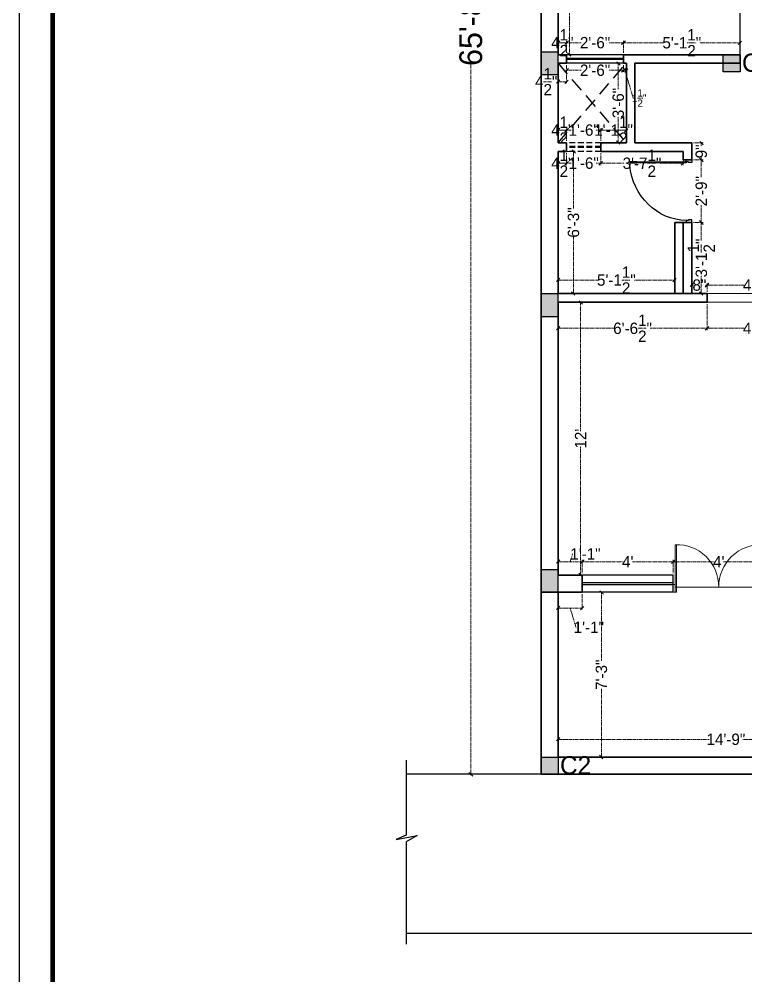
# Model space of a CAD drawing. Header units: millimetres. Extents: x -6808 to 215771, y -89660 to -16303.
# Drawn here: x 96743 to 97127, y -48018 to -47514 of the extents above; entities that cross this region are included whole.
import ezdxf

# ---------------------------------------------------------------- set-up
doc = ezdxf.new("R2010")
doc.units = ezdxf.units.MM
doc.header["$PDMODE"] = 35
doc.linetypes.add('ACAD_ISO10W100', pattern=[18, 12, -3, 0, -3])
doc.linetypes.add('DASHED', pattern=[0.75, 0.5, -0.25])
doc.layers.get('0').update_dxf_attribs({"color": 8})
for name, color, linetype, lineweight in [('col.center', 5, 'ACAD_ISO10W100', 15), ('column', 5, 'Continuous', 30), ('dim2', 6, 'Continuous', 20), ('door', 5, 'Continuous', 9), ('Projection', 190, 'DASHED', 25), ('wall', 7, 'Continuous', 35), ('wokg dim', 152, 'DASHED', 18)]:
    doc.layers.add(name, color=color, linetype=linetype, lineweight=lineweight)
for name, color, linetype in [('FORMAT', 7, 'Continuous'), ('NET 01', 8, 'Continuous'), ('WIN', 5, 'Continuous')]:
    doc.layers.add(name, color=color, linetype=linetype)
doc.styles.add('SAJ', font='eurr____.ttf')
doc.dimstyles.new('SAJ', dxfattribs={"dimtxt": 5, "dimasz": 2, "dimexe": 1, "dimexo": 1, "dimgap": 0.09375, "dimtad": 0, "dimdec": 1, "dimzin": 0, "dimdsep": 46, "dimlunit": 4, "dimtxsty": 'SAJ', "dimblk": 'OBLIQUE', "dimcen": 0.125, "dimdle": 0.375, "dimadec": 0, "dimazin": 0, "dimtfac": 1, "dimtdec": 1, "dimtofl": 0, "dimtmove": 0, "dimatfit": 3, "dimldrblk": 'OBLIQUE', "dimfxl": 1, "dimtolj": 1, "dimtzin": 0, "dimlwd": 5, "dimlwe": 5, "dimarcsym": 1})

# ---------------------------------------------------------------- blocks, each defined once
blk = doc.blocks.new('A$C2AC05335')
at = {"layer": 'door'}
for p, q in [((2.24, 0), (2.24, 30.31)), ((3.07, 30.33), (3.07, 0)), ((56.93, 30.33), (56.93, 3.31)), ((57.76, 3.31), (57.76, 30.31)), ((1, 4.97), (2.24, 4.97)), ((1, 4.97), (1, 0)), ((3.07, 0), (1, 0)), ((2.24, 4.97), (2.24, 3.31)), ((2.24, 3.31), (3.07, 3.31)), ((3.07, 3.31), (3.07, 0)), ((3.07, 3.31), (56.93, 3.31)), ((57.76, 3.31), (56.93, 3.31)), ((56.93, 3.31), (56.93, 0)), ((56.93, 0), (59, 0)), ((59, 4.97), (57.76, 4.97)), ((57.76, 4.97), (57.76, 3.31)), ((59, 4.97), (59, 0))]:
    blk.add_line(p, q, dxfattribs=at)
for centre, start, end in [((3.12, 3.45), 359.70551, 91.88004), ((56.88, 3.45), 88.11996, 180.29449)]:
    blk.add_arc(centre, 26.88, start, end, dxfattribs=at)
blk = doc.blocks.new('QEWFWE')
at = {"layer": 'NET 01'}
for p, q in [((238503.45, 15011.85), (238503.45, 15015.77)), ((238503.45, 15015.77), (238505.41, 15015.77)), ((238503.98, 15011.85), (238503.45, 15011.85)), ((238503.45, 15011.85), (238503.45, 14988.32)), ((238503.98, 15015.77), (238503.98, 15011.85)), ((238503.98, 14988.32), (238503.98, 15011.85)), ((238503.45, 14988.32), (238503.45, 14984.4)), ((238503.98, 14988.32), (238503.45, 14988.32)), ((238503.98, 14984.4), (238503.98, 14988.32)), ((238503.45, 14984.4), (238503.98, 14984.4))]:
    blk.add_line(p, q, dxfattribs=at)
for points in [[(238503.45, 14984.4), (238502.4, 14984.4), (238502.4, 14981.4), (238503.9, 14981.4), (238503.9, 14982.9), (238503.9, 14983.2), (238503.45, 14983.2)], [(238536.02, 14984.4), (238537.07, 14984.4), (238537.07, 14981.4), (238535.57, 14981.4), (238535.57, 14982.9), (238535.57, 14983.2), (238536.02, 14983.2)]]:
    blk.add_lwpolyline(points, close=True, dxfattribs=at)
blk.add_ellipse((238504.18, 14985.62), major_axis=(-29.27, 13.54), ratio=0.925766, start_param=-2.718612, end_param=-1.204625, dxfattribs=at)
blk = doc.blocks.new('c1')
at = {"layer": 'column'}
blk.add_hatch(color=256, dxfattribs=at).paths.add_polyline_path([(58376.49, -43564.36), (58385.49, -43564.36), (58385.49, -43552.36), (58376.49, -43552.36)])
for p, q in [((58376.49, -43552.36), (58376.49, -43564.36)), ((58376.49, -43552.36), (58385.49, -43552.36)), ((58385.49, -43564.36), (58385.49, -43552.36)), ((58376.49, -43564.36), (58385.49, -43564.36))]:
    blk.add_line(p, q, dxfattribs=at)
blk = doc.blocks.new('A$C32B276F4')
at = {"layer": 'column'}
blk.add_hatch(color=256, dxfattribs=at).paths.add_polyline_path([(9, 0), (9, 9), (0, 9), (0, 0)])
for p, q in [((0, 0), (0, 9)), ((0, 9), (9, 9)), ((9, 9), (9, 0)), ((9, 0), (0, 0))]:
    blk.add_line(p, q, dxfattribs=at)
at = {"layer": 'col.center', "linetype": 'ByBlock', "insert": (10.02, 9.59), "char_height": 9.6, "width": 293.6941, "attachment_point": 1, "style": 'SAJ'}
blk.add_mtext('\\A1;{\\fCentury Gothic|b0|i0|c0|p34;C2}', dxfattribs=at)
blk = doc.blocks.new('_Oblique')
at = {"color": 0, "linetype": 'ByBlock', "lineweight": -2}
blk.add_line((-0.5, -0.5), (0.5, 0.5), dxfattribs=at)
blk = doc.blocks.new('*D1277')
at = {"layer": 'Defpoints', "color": 0, "transparency": 16777216}
for p in [(97027.53, -47393.77), (97027.53, -47532.27), (97033.49, -47532.27)]:
    blk.add_point(p, dxfattribs=at)
at = {"layer": 'wokg dim', "color": 0, "linetype": 'DASHED', "lineweight": 5, "transparency": 16777216}
for p, q in [((97033.49, -47393.4), (97033.49, -47452.12)), ((97028.53, -47393.77), (97034.49, -47393.77)), ((97033.49, -47532.65), (97033.49, -47473.92)), ((97028.53, -47532.27), (97034.49, -47532.27))]:
    blk.add_line(p, q, dxfattribs=at)
at = {"layer": 'wokg dim', "color": 0, "lineweight": 5, "transparency": 16777216, "xscale": 2, "yscale": 2, "zscale": 2}
for p, rotation in [((97033.49, -47393.77), 90), ((97033.49, -47532.27), 270)]:
    blk.add_blockref('_Oblique', p, dxfattribs=dict(at, rotation=rotation))
at = {"layer": 'wokg dim', "color": 0, "transparency": 16777216, "insert": (97033.49, -47463.02), "char_height": 6, "attachment_point": 5, "rotation": 90, "style": 'SAJ'}
blk.add_mtext('\\A1;11\'-6{\\H1.000000x;\\S1/2;}"', dxfattribs=at)
blk = doc.blocks.new('*D1278')
at = {"layer": 'Defpoints', "color": 0, "transparency": 16777216}
for p in [(97032.03, -47525.96), (97027.53, -47532.27), (97032.03, -47532.27)]:
    blk.add_point(p, dxfattribs=at)
at = {"layer": 'wokg dim', "color": 0, "linetype": 'DASHED', "lineweight": 5, "transparency": 16777216}
for p, q in [((97027.16, -47525.96), (97032.41, -47525.96)), ((97027.53, -47531.27), (97027.53, -47524.96)), ((97032.03, -47531.27), (97032.03, -47524.96))]:
    blk.add_line(p, q, dxfattribs=at)
at = {"layer": 'wokg dim', "color": 0, "lineweight": 5, "transparency": 16777216, "xscale": 2, "yscale": 2, "zscale": 2, "rotation": 180}
blk.add_blockref('_Oblique', (97027.53, -47525.96), dxfattribs=at)
at = {"layer": 'wokg dim', "color": 0, "lineweight": 5, "transparency": 16777216, "xscale": 2, "yscale": 2, "zscale": 2}
blk.add_blockref('_Oblique', (97032.03, -47525.96), dxfattribs=at)
at = {"layer": 'wokg dim', "color": 0, "transparency": 16777216, "insert": (97029.78, -47525.96), "char_height": 6, "attachment_point": 5, "style": 'SAJ'}
blk.add_mtext('\\A1;4{\\H1.000000x;\\S1/2;}"', dxfattribs=at)
blk = doc.blocks.new('*D1279')
at = {"layer": 'Defpoints', "color": 0, "transparency": 16777216}
for p in [(97062.03, -47525.96), (97032.03, -47532.27), (97062.03, -47532.27)]:
    blk.add_point(p, dxfattribs=at)
at = {"layer": 'wokg dim', "color": 0, "linetype": 'DASHED', "lineweight": 5, "transparency": 16777216}
for p, q in [((97031.66, -47525.96), (97039.87, -47525.96)), ((97032.03, -47531.27), (97032.03, -47524.96)), ((97062.41, -47525.96), (97054.19, -47525.96)), ((97062.03, -47531.27), (97062.03, -47524.96))]:
    blk.add_line(p, q, dxfattribs=at)
at = {"layer": 'wokg dim', "color": 0, "lineweight": 5, "transparency": 16777216, "xscale": 2, "yscale": 2, "zscale": 2, "rotation": 180}
blk.add_blockref('_Oblique', (97032.03, -47525.96), dxfattribs=at)
at = {"layer": 'wokg dim', "color": 0, "lineweight": 5, "transparency": 16777216, "xscale": 2, "yscale": 2, "zscale": 2}
blk.add_blockref('_Oblique', (97062.03, -47525.96), dxfattribs=at)
at = {"layer": 'wokg dim', "color": 0, "transparency": 16777216, "insert": (97047.03, -47525.96), "char_height": 6, "attachment_point": 5, "style": 'SAJ'}
blk.add_mtext('\\A1;2\'-6"', dxfattribs=at)
blk = doc.blocks.new('*D1280')
at = {"layer": 'Defpoints', "color": 0, "transparency": 16777216}
for p in [(97123.53, -47525.96), (97062.03, -47532.27), (97123.53, -47532.27)]:
    blk.add_point(p, dxfattribs=at)
at = {"layer": 'wokg dim', "color": 0, "linetype": 'DASHED', "lineweight": 5, "transparency": 16777216}
for p, q in [((97061.66, -47525.96), (97083.44, -47525.96)), ((97062.03, -47531.27), (97062.03, -47524.96)), ((97123.91, -47525.96), (97102.12, -47525.96)), ((97123.53, -47531.27), (97123.53, -47524.96))]:
    blk.add_line(p, q, dxfattribs=at)
at = {"layer": 'wokg dim', "color": 0, "lineweight": 5, "transparency": 16777216, "xscale": 2, "yscale": 2, "zscale": 2, "rotation": 180}
blk.add_blockref('_Oblique', (97062.03, -47525.96), dxfattribs=at)
at = {"layer": 'wokg dim', "color": 0, "lineweight": 5, "transparency": 16777216, "xscale": 2, "yscale": 2, "zscale": 2}
blk.add_blockref('_Oblique', (97123.53, -47525.96), dxfattribs=at)
at = {"layer": 'wokg dim', "color": 0, "transparency": 16777216, "insert": (97092.78, -47525.96), "char_height": 6, "attachment_point": 5, "style": 'SAJ'}
blk.add_mtext('\\A1;5\'-1{\\H1.000000x;\\S1/2;}"', dxfattribs=at)
blk = doc.blocks.new('*D1281')
at = {"layer": 'Defpoints', "color": 0, "transparency": 16777216}
for p in [(97027.53, -47536.77), (97032.03, -47536.77), (97032.03, -47546.52)]:
    blk.add_point(p, dxfattribs=at)
at = {"layer": 'wokg dim', "color": 0, "linetype": 'DASHED', "lineweight": 5, "transparency": 16777216}
for p, q in [((97027.53, -47537.77), (97027.53, -47547.52)), ((97032.03, -47537.77), (97032.03, -47547.52)), ((97027.16, -47546.52), (97032.41, -47546.52))]:
    blk.add_line(p, q, dxfattribs=at)
at = {"layer": 'wokg dim', "color": 0, "lineweight": 5, "transparency": 16777216, "xscale": 2, "yscale": 2, "zscale": 2, "rotation": 180}
blk.add_blockref('_Oblique', (97027.53, -47546.52), dxfattribs=at)
at = {"layer": 'wokg dim', "color": 0, "lineweight": 5, "transparency": 16777216, "xscale": 2, "yscale": 2, "zscale": 2}
blk.add_blockref('_Oblique', (97032.03, -47546.52), dxfattribs=at)
at = {"layer": 'wokg dim', "color": 0, "transparency": 16777216, "insert": (97021.28, -47546.52), "char_height": 6, "attachment_point": 5, "style": 'SAJ'}
blk.add_mtext('\\A1;4{\\H1.000000x;\\S1/2;}"', dxfattribs=at)
blk = doc.blocks.new('*D1282')
at = {"layer": 'Defpoints', "color": 0, "transparency": 16777216}
for p in [(97032.03, -47536.77), (97062.03, -47536.77), (97062.03, -47540.51)]:
    blk.add_point(p, dxfattribs=at)
at = {"layer": 'wokg dim', "color": 0, "linetype": 'DASHED', "lineweight": 5, "transparency": 16777216}
for p, q in [((97032.03, -47537.77), (97032.03, -47541.51)), ((97062.03, -47537.77), (97062.03, -47541.51)), ((97031.66, -47540.51), (97039.87, -47540.51)), ((97062.41, -47540.51), (97054.19, -47540.51))]:
    blk.add_line(p, q, dxfattribs=at)
at = {"layer": 'wokg dim', "color": 0, "lineweight": 5, "transparency": 16777216, "xscale": 2, "yscale": 2, "zscale": 2, "rotation": 180}
blk.add_blockref('_Oblique', (97032.03, -47540.51), dxfattribs=at)
at = {"layer": 'wokg dim', "color": 0, "lineweight": 5, "transparency": 16777216, "xscale": 2, "yscale": 2, "zscale": 2}
blk.add_blockref('_Oblique', (97062.03, -47540.51), dxfattribs=at)
at = {"layer": 'wokg dim', "color": 0, "transparency": 16777216, "insert": (97047.03, -47540.51), "char_height": 6, "attachment_point": 5, "style": 'SAJ'}
blk.add_mtext('\\A1;2\'-6"', dxfattribs=at)
blk = doc.blocks.new('*D1283')
at = {"layer": 'Defpoints', "color": 0, "transparency": 16777216}
for p in [(97062.03, -47536.77), (97063.53, -47536.77), (97062.03, -47540.51)]:
    blk.add_point(p, dxfattribs=at)
at = {"layer": 'wokg dim', "color": 0, "linetype": 'DASHED', "lineweight": 5, "transparency": 16777216}
for p, q in [((97062.03, -47537.77), (97062.03, -47541.51)), ((97063.53, -47537.77), (97063.53, -47541.51)), ((97063.91, -47540.51), (97061.66, -47540.51)), ((97062.78, -47540.51), (97067.17, -47555.15)), ((97067.17, -47555.15), (97067.36, -47555.15))]:
    blk.add_line(p, q, dxfattribs=at)
at = {"layer": 'wokg dim', "color": 0, "lineweight": 5, "transparency": 16777216, "xscale": 2, "yscale": 2, "zscale": 2}
for p, rotation in [((97062.03, -47540.51), 180.0000000008337), ((97063.53, -47540.51), 8.337330999999999e-10)]:
    blk.add_blockref('_Oblique', p, dxfattribs=dict(at, rotation=rotation))
at = {"layer": 'wokg dim', "color": 0, "transparency": 16777216, "insert": (97070.33, -47555.15), "char_height": 6, "attachment_point": 5, "style": 'SAJ'}
blk.add_mtext('\\A1;{\\H0.64x;1{\\H1.000000x;\\S1/2;}"}', dxfattribs=at)
blk = doc.blocks.new('*D1284')
at = {"layer": 'Defpoints', "color": 0, "transparency": 16777216}
for p in [(97063.53, -47536.77), (97059.29, -47578.77), (97063.53, -47578.77)]:
    blk.add_point(p, dxfattribs=at)
at = {"layer": 'wokg dim', "color": 0, "linetype": 'DASHED', "lineweight": 5, "transparency": 16777216}
for p, q in [((97062.53, -47536.77), (97058.29, -47536.77)), ((97059.29, -47536.4), (97059.29, -47550.61)), ((97059.29, -47579.15), (97059.29, -47564.93)), ((97062.53, -47578.77), (97058.29, -47578.77))]:
    blk.add_line(p, q, dxfattribs=at)
at = {"layer": 'wokg dim', "color": 0, "lineweight": 5, "transparency": 16777216, "xscale": 2, "yscale": 2, "zscale": 2}
for p, rotation in [((97059.29, -47536.77), 90), ((97059.29, -47578.77), 270)]:
    blk.add_blockref('_Oblique', p, dxfattribs=dict(at, rotation=rotation))
at = {"layer": 'wokg dim', "color": 0, "transparency": 16777216, "insert": (97059.29, -47557.77), "char_height": 6, "attachment_point": 5, "rotation": 90, "style": 'SAJ'}
blk.add_mtext('\\A1;3\'-6"', dxfattribs=at)
blk = doc.blocks.new('*D1285')
at = {"layer": 'Defpoints', "color": 0, "transparency": 16777216}
for p in [(97063.53, -47572.06), (97050.03, -47578.77), (97063.53, -47578.77)]:
    blk.add_point(p, dxfattribs=at)
at = {"layer": 'wokg dim', "color": 0, "linetype": 'DASHED', "lineweight": 5, "transparency": 16777216}
for p, q in [((97049.66, -47572.06), (97063.91, -47572.06)), ((97050.03, -47577.77), (97050.03, -47571.06)), ((97063.53, -47577.77), (97063.53, -47571.06))]:
    blk.add_line(p, q, dxfattribs=at)
at = {"layer": 'wokg dim', "color": 0, "lineweight": 5, "transparency": 16777216, "xscale": 2, "yscale": 2, "zscale": 2, "rotation": 180}
blk.add_blockref('_Oblique', (97050.03, -47572.06), dxfattribs=at)
at = {"layer": 'wokg dim', "color": 0, "lineweight": 5, "transparency": 16777216, "xscale": 2, "yscale": 2, "zscale": 2}
blk.add_blockref('_Oblique', (97063.53, -47572.06), dxfattribs=at)
at = {"layer": 'wokg dim', "color": 0, "transparency": 16777216, "insert": (97056.78, -47572.06), "char_height": 6, "attachment_point": 5, "style": 'SAJ'}
blk.add_mtext('\\A1;1\'-1{\\H1.000000x;\\S1/2;}"', dxfattribs=at)
blk = doc.blocks.new('*D1286')
at = {"layer": 'Defpoints', "color": 0, "transparency": 16777216}
for p in [(97032.03, -47572.06), (97032.03, -47578.77), (97050.03, -47578.77)]:
    blk.add_point(p, dxfattribs=at)
at = {"layer": 'wokg dim', "color": 0, "linetype": 'DASHED', "lineweight": 5, "transparency": 16777216}
for p, q in [((97031.66, -47572.06), (97034.42, -47572.06)), ((97032.03, -47577.77), (97032.03, -47571.06)), ((97050.41, -47572.06), (97047.64, -47572.06)), ((97050.03, -47577.77), (97050.03, -47571.06))]:
    blk.add_line(p, q, dxfattribs=at)
at = {"layer": 'wokg dim', "color": 0, "lineweight": 5, "transparency": 16777216, "xscale": 2, "yscale": 2, "zscale": 2}
for p, rotation in [((97032.03, -47572.06), 180.0000000009264), ((97050.03, -47572.06), 9.26379e-10)]:
    blk.add_blockref('_Oblique', p, dxfattribs=dict(at, rotation=rotation))
at = {"layer": 'wokg dim', "color": 0, "transparency": 16777216, "insert": (97041.03, -47572.06), "char_height": 6, "attachment_point": 5, "style": 'SAJ'}
blk.add_mtext('\\A1;1\'-6"', dxfattribs=at)
blk = doc.blocks.new('*D1287')
at = {"layer": 'Defpoints', "color": 0, "transparency": 16777216}
for p in [(97032.03, -47572.06), (97027.53, -47578.77), (97032.03, -47578.77)]:
    blk.add_point(p, dxfattribs=at)
at = {"layer": 'wokg dim', "color": 0, "linetype": 'DASHED', "lineweight": 5, "transparency": 16777216}
for p, q in [((97027.16, -47572.06), (97032.41, -47572.06)), ((97027.53, -47577.77), (97027.53, -47571.06)), ((97032.03, -47577.77), (97032.03, -47571.06))]:
    blk.add_line(p, q, dxfattribs=at)
at = {"layer": 'wokg dim', "color": 0, "lineweight": 5, "transparency": 16777216, "xscale": 2, "yscale": 2, "zscale": 2, "rotation": 180}
blk.add_blockref('_Oblique', (97027.53, -47572.06), dxfattribs=at)
at = {"layer": 'wokg dim', "color": 0, "lineweight": 5, "transparency": 16777216, "xscale": 2, "yscale": 2, "zscale": 2}
blk.add_blockref('_Oblique', (97032.03, -47572.06), dxfattribs=at)
at = {"layer": 'wokg dim', "color": 0, "transparency": 16777216, "insert": (97029.78, -47572.06), "char_height": 6, "attachment_point": 5, "style": 'SAJ'}
blk.add_mtext('\\A1;4{\\H1.000000x;\\S1/2;}"', dxfattribs=at)
blk = doc.blocks.new('*D1288')
at = {"layer": 'Defpoints', "color": 0, "transparency": 16777216}
for p in [(97027.53, -47583.27), (97032.03, -47583.27), (97032.03, -47589.52)]:
    blk.add_point(p, dxfattribs=at)
at = {"layer": 'wokg dim', "color": 0, "linetype": 'DASHED', "lineweight": 5, "transparency": 16777216}
for p, q in [((97027.53, -47584.27), (97027.53, -47590.52)), ((97032.03, -47584.27), (97032.03, -47590.52)), ((97027.16, -47589.52), (97032.41, -47589.52))]:
    blk.add_line(p, q, dxfattribs=at)
at = {"layer": 'wokg dim', "color": 0, "lineweight": 5, "transparency": 16777216, "xscale": 2, "yscale": 2, "zscale": 2, "rotation": 180}
blk.add_blockref('_Oblique', (97027.53, -47589.52), dxfattribs=at)
at = {"layer": 'wokg dim', "color": 0, "lineweight": 5, "transparency": 16777216, "xscale": 2, "yscale": 2, "zscale": 2}
blk.add_blockref('_Oblique', (97032.03, -47589.52), dxfattribs=at)
at = {"layer": 'wokg dim', "color": 0, "transparency": 16777216, "insert": (97029.78, -47589.52), "char_height": 6, "attachment_point": 5, "style": 'SAJ'}
blk.add_mtext('\\A1;4{\\H1.000000x;\\S1/2;}"', dxfattribs=at)
blk = doc.blocks.new('*D1289')
at = {"layer": 'Defpoints', "color": 0, "transparency": 16777216}
for p in [(97032.03, -47583.27), (97050.03, -47583.27), (97050.03, -47589.52)]:
    blk.add_point(p, dxfattribs=at)
at = {"layer": 'wokg dim', "color": 0, "linetype": 'DASHED', "lineweight": 5, "transparency": 16777216}
for p, q in [((97032.03, -47584.27), (97032.03, -47590.52)), ((97050.03, -47584.27), (97050.03, -47590.52)), ((97031.66, -47589.52), (97034.42, -47589.52)), ((97050.41, -47589.52), (97047.64, -47589.52))]:
    blk.add_line(p, q, dxfattribs=at)
at = {"layer": 'wokg dim', "color": 0, "lineweight": 5, "transparency": 16777216, "xscale": 2, "yscale": 2, "zscale": 2, "rotation": 180}
blk.add_blockref('_Oblique', (97032.03, -47589.52), dxfattribs=at)
at = {"layer": 'wokg dim', "color": 0, "lineweight": 5, "transparency": 16777216, "xscale": 2, "yscale": 2, "zscale": 2}
blk.add_blockref('_Oblique', (97050.03, -47589.52), dxfattribs=at)
at = {"layer": 'wokg dim', "color": 0, "transparency": 16777216, "insert": (97041.03, -47589.52), "char_height": 6, "attachment_point": 5, "style": 'SAJ'}
blk.add_mtext('\\A1;1\'-6"', dxfattribs=at)
blk = doc.blocks.new('*D1290')
at = {"layer": 'Defpoints', "color": 0, "transparency": 16777216}
for p in [(97050.03, -47583.27), (97093.53, -47583.27), (97093.53, -47589.52)]:
    blk.add_point(p, dxfattribs=at)
at = {"layer": 'wokg dim', "color": 0, "linetype": 'DASHED', "lineweight": 5, "transparency": 16777216}
for p, q in [((97050.03, -47584.27), (97050.03, -47590.52)), ((97093.53, -47584.27), (97093.53, -47590.52)), ((97049.66, -47589.52), (97062.44, -47589.52)), ((97093.91, -47589.52), (97081.12, -47589.52))]:
    blk.add_line(p, q, dxfattribs=at)
at = {"layer": 'wokg dim', "color": 0, "lineweight": 5, "transparency": 16777216, "xscale": 2, "yscale": 2, "zscale": 2, "rotation": 180}
blk.add_blockref('_Oblique', (97050.03, -47589.52), dxfattribs=at)
at = {"layer": 'wokg dim', "color": 0, "lineweight": 5, "transparency": 16777216, "xscale": 2, "yscale": 2, "zscale": 2}
blk.add_blockref('_Oblique', (97093.53, -47589.52), dxfattribs=at)
at = {"layer": 'wokg dim', "color": 0, "transparency": 16777216, "insert": (97071.78, -47589.52), "char_height": 6, "attachment_point": 5, "style": 'SAJ'}
blk.add_mtext('\\A1;3\'-7{\\H1.000000x;\\S1/2;}"', dxfattribs=at)
blk = doc.blocks.new('*D1291')
at = {"layer": 'Defpoints', "color": 0, "transparency": 16777216}
for p in [(97027.53, -47583.27), (97035.66, -47583.27), (97027.53, -47658.27)]:
    blk.add_point(p, dxfattribs=at)
at = {"layer": 'wokg dim', "color": 0, "linetype": 'DASHED', "lineweight": 5, "transparency": 16777216}
for p, q in [((97028.53, -47583.27), (97036.66, -47583.27)), ((97035.66, -47582.9), (97035.66, -47613.64)), ((97035.66, -47658.65), (97035.66, -47627.91)), ((97028.53, -47658.27), (97036.66, -47658.27))]:
    blk.add_line(p, q, dxfattribs=at)
at = {"layer": 'wokg dim', "color": 0, "lineweight": 5, "transparency": 16777216, "xscale": 2, "yscale": 2, "zscale": 2}
for p, rotation in [((97035.66, -47583.27), 90), ((97035.66, -47658.27), 270)]:
    blk.add_blockref('_Oblique', p, dxfattribs=dict(at, rotation=rotation))
at = {"layer": 'wokg dim', "color": 0, "transparency": 16777216, "insert": (97035.66, -47620.77), "char_height": 6, "attachment_point": 5, "rotation": 90, "style": 'SAJ'}
blk.add_mtext('\\A1;6\'-3"', dxfattribs=at)
blk = doc.blocks.new('*D1292')
at = {"layer": 'Defpoints', "color": 0, "transparency": 16777216}
for p in [(97089.03, -47651.11), (97027.53, -47658.27), (97089.03, -47658.27)]:
    blk.add_point(p, dxfattribs=at)
at = {"layer": 'wokg dim', "color": 0, "linetype": 'DASHED', "lineweight": 5, "transparency": 16777216}
for p, q in [((97027.53, -47657.27), (97027.53, -47650.11)), ((97089.03, -47657.27), (97089.03, -47650.11)), ((97027.16, -47651.11), (97048.94, -47651.11)), ((97089.41, -47651.11), (97067.62, -47651.11))]:
    blk.add_line(p, q, dxfattribs=at)
at = {"layer": 'wokg dim', "color": 0, "lineweight": 5, "transparency": 16777216, "xscale": 2, "yscale": 2, "zscale": 2, "rotation": 180}
blk.add_blockref('_Oblique', (97027.53, -47651.11), dxfattribs=at)
at = {"layer": 'wokg dim', "color": 0, "lineweight": 5, "transparency": 16777216, "xscale": 2, "yscale": 2, "zscale": 2}
blk.add_blockref('_Oblique', (97089.03, -47651.11), dxfattribs=at)
at = {"layer": 'wokg dim', "color": 0, "transparency": 16777216, "insert": (97058.28, -47651.11), "char_height": 6, "attachment_point": 5, "style": 'SAJ'}
blk.add_mtext('\\A1;5\'-1{\\H1.000000x;\\S1/2;}"', dxfattribs=at)
blk = doc.blocks.new('*D1293')
at = {"layer": 'Defpoints', "color": 0, "transparency": 16777216}
for p in [(97098.03, -47578.77), (97098.03, -47587.77), (97103.07, -47587.77)]:
    blk.add_point(p, dxfattribs=at)
at = {"layer": 'wokg dim', "color": 0, "linetype": 'DASHED', "lineweight": 5, "transparency": 16777216}
for p, q in [((97099.03, -47578.77), (97104.07, -47578.77)), ((97103.07, -47578.4), (97103.07, -47580.33)), ((97099.03, -47587.77), (97104.07, -47587.77)), ((97103.07, -47588.15), (97103.07, -47586.22))]:
    blk.add_line(p, q, dxfattribs=at)
at = {"layer": 'wokg dim', "color": 0, "lineweight": 5, "transparency": 16777216, "xscale": 2, "yscale": 2, "zscale": 2}
for p, rotation in [((97103.07, -47578.77), 90), ((97103.07, -47587.77), 270)]:
    blk.add_blockref('_Oblique', p, dxfattribs=dict(at, rotation=rotation))
at = {"layer": 'wokg dim', "color": 0, "transparency": 16777216, "insert": (97103.07, -47583.27), "char_height": 6, "attachment_point": 5, "rotation": 90, "style": 'SAJ'}
blk.add_mtext('\\A1;9"', dxfattribs=at)
blk = doc.blocks.new('*D1294')
at = {"layer": 'Defpoints', "color": 0, "transparency": 16777216}
for p in [(97098.03, -47587.77), (97098.03, -47620.77), (97103.07, -47620.77)]:
    blk.add_point(p, dxfattribs=at)
at = {"layer": 'wokg dim', "color": 0, "linetype": 'DASHED', "lineweight": 5, "transparency": 16777216}
for p, q in [((97099.03, -47587.77), (97104.07, -47587.77)), ((97103.07, -47587.4), (97103.07, -47597.11)), ((97103.07, -47621.15), (97103.07, -47611.43)), ((97099.03, -47620.77), (97104.07, -47620.77))]:
    blk.add_line(p, q, dxfattribs=at)
at = {"layer": 'wokg dim', "color": 0, "lineweight": 5, "transparency": 16777216, "xscale": 2, "yscale": 2, "zscale": 2}
for p, rotation in [((97103.07, -47587.77), 90), ((97103.07, -47620.77), 270)]:
    blk.add_blockref('_Oblique', p, dxfattribs=dict(at, rotation=rotation))
at = {"layer": 'wokg dim', "color": 0, "transparency": 16777216, "insert": (97103.07, -47604.27), "char_height": 6, "attachment_point": 5, "rotation": 90, "style": 'SAJ'}
blk.add_mtext('\\A1;2\'-9"', dxfattribs=at)
blk = doc.blocks.new('*D1295')
at = {"layer": 'Defpoints', "color": 0, "transparency": 16777216}
for p in [(97098.03, -47620.77), (97098.03, -47658.27), (97103.07, -47658.27)]:
    blk.add_point(p, dxfattribs=at)
at = {"layer": 'wokg dim', "color": 0, "linetype": 'DASHED', "lineweight": 5, "transparency": 16777216}
for p, q in [((97103.07, -47620.4), (97103.07, -47630.19)), ((97099.03, -47620.77), (97104.07, -47620.77)), ((97103.07, -47658.65), (97103.07, -47648.86)), ((97099.03, -47658.27), (97104.07, -47658.27))]:
    blk.add_line(p, q, dxfattribs=at)
at = {"layer": 'wokg dim', "color": 0, "lineweight": 5, "transparency": 16777216, "xscale": 2, "yscale": 2, "zscale": 2}
for p, rotation in [((97103.07, -47620.77), 90), ((97103.07, -47658.27), 270)]:
    blk.add_blockref('_Oblique', p, dxfattribs=dict(at, rotation=rotation))
at = {"layer": 'wokg dim', "color": 0, "transparency": 16777216, "insert": (97103.07, -47639.52), "char_height": 6, "attachment_point": 5, "rotation": 90, "style": 'SAJ'}
blk.add_mtext('\\A1;3\'-1{\\H1.000000x;\\S1/2;}"', dxfattribs=at)
blk = doc.blocks.new('*D1296')
at = {"layer": 'Defpoints', "color": 0, "transparency": 16777216}
for p in [(97106.08, -47653.81), (97098.03, -47658.27), (97106.08, -47658.27)]:
    blk.add_point(p, dxfattribs=at)
at = {"layer": 'wokg dim', "color": 0, "linetype": 'DASHED', "lineweight": 5, "transparency": 16777216}
for p, q in [((97097.66, -47653.81), (97099.13, -47653.81)), ((97098.03, -47657.27), (97098.03, -47652.81)), ((97106.46, -47653.81), (97104.98, -47653.81)), ((97106.08, -47657.27), (97106.08, -47652.81))]:
    blk.add_line(p, q, dxfattribs=at)
at = {"layer": 'wokg dim', "color": 0, "lineweight": 5, "transparency": 16777216, "xscale": 2, "yscale": 2, "zscale": 2, "rotation": 180}
blk.add_blockref('_Oblique', (97098.03, -47653.81), dxfattribs=at)
at = {"layer": 'wokg dim', "color": 0, "lineweight": 5, "transparency": 16777216, "xscale": 2, "yscale": 2, "zscale": 2}
blk.add_blockref('_Oblique', (97106.08, -47653.81), dxfattribs=at)
at = {"layer": 'wokg dim', "color": 0, "transparency": 16777216, "insert": (97102.06, -47653.81), "char_height": 6, "attachment_point": 5, "style": 'SAJ'}
blk.add_mtext('\\A1;8"', dxfattribs=at)
blk = doc.blocks.new('*D1297')
at = {"layer": 'Defpoints', "color": 0, "transparency": 16777216}
for p in [(97159.94, -47653.81), (97106.08, -47658.27), (97159.94, -47658.27)]:
    blk.add_point(p, dxfattribs=at)
at = {"layer": 'wokg dim', "color": 0, "linetype": 'DASHED', "lineweight": 5, "transparency": 16777216}
for p, q in [((97105.71, -47653.81), (97125.92, -47653.81)), ((97106.08, -47657.27), (97106.08, -47652.81)), ((97160.32, -47653.81), (97140.11, -47653.81)), ((97159.94, -47657.27), (97159.94, -47652.81))]:
    blk.add_line(p, q, dxfattribs=at)
at = {"layer": 'wokg dim', "color": 0, "lineweight": 5, "transparency": 16777216, "xscale": 2, "yscale": 2, "zscale": 2, "rotation": 180}
blk.add_blockref('_Oblique', (97106.08, -47653.81), dxfattribs=at)
at = {"layer": 'wokg dim', "color": 0, "lineweight": 5, "transparency": 16777216, "xscale": 2, "yscale": 2, "zscale": 2}
blk.add_blockref('_Oblique', (97159.94, -47653.81), dxfattribs=at)
at = {"layer": 'wokg dim', "color": 0, "transparency": 16777216, "insert": (97133.01, -47653.81), "char_height": 6, "attachment_point": 5, "style": 'SAJ'}
blk.add_mtext('\\A1;4\'-6"', dxfattribs=at)
blk = doc.blocks.new('*D1313')
at = {"layer": 'Defpoints', "color": 0, "transparency": 16777216}
for p in [(97027.53, -47662.77), (97106.08, -47662.77), (97106.08, -47676.56)]:
    blk.add_point(p, dxfattribs=at)
at = {"layer": 'wokg dim', "color": 0, "linetype": 'DASHED', "lineweight": 5, "transparency": 16777216}
for p, q in [((97027.53, -47663.77), (97027.53, -47677.56)), ((97106.08, -47663.77), (97106.08, -47677.56)), ((97027.16, -47676.56), (97057.49, -47676.56)), ((97106.46, -47676.56), (97076.12, -47676.56))]:
    blk.add_line(p, q, dxfattribs=at)
at = {"layer": 'wokg dim', "color": 0, "lineweight": 5, "transparency": 16777216, "xscale": 2, "yscale": 2, "zscale": 2, "rotation": 180}
blk.add_blockref('_Oblique', (97027.53, -47676.56), dxfattribs=at)
at = {"layer": 'wokg dim', "color": 0, "lineweight": 5, "transparency": 16777216, "xscale": 2, "yscale": 2, "zscale": 2}
blk.add_blockref('_Oblique', (97106.08, -47676.56), dxfattribs=at)
at = {"layer": 'wokg dim', "color": 0, "transparency": 16777216, "insert": (97066.81, -47676.56), "char_height": 6, "attachment_point": 5, "style": 'SAJ'}
blk.add_mtext('\\A1;6\'-6{\\H1.000000x;\\S1/2;}"', dxfattribs=at)
blk = doc.blocks.new('*D1314')
at = {"layer": 'Defpoints', "color": 0, "transparency": 16777216}
for p in [(97106.08, -47662.77), (97159.94, -47662.77), (97159.94, -47676.56)]:
    blk.add_point(p, dxfattribs=at)
at = {"layer": 'wokg dim', "color": 0, "linetype": 'DASHED', "lineweight": 5, "transparency": 16777216}
for p, q in [((97106.08, -47663.77), (97106.08, -47677.56)), ((97159.94, -47663.77), (97159.94, -47677.56)), ((97105.71, -47676.56), (97125.92, -47676.56)), ((97160.32, -47676.56), (97140.11, -47676.56))]:
    blk.add_line(p, q, dxfattribs=at)
at = {"layer": 'wokg dim', "color": 0, "lineweight": 5, "transparency": 16777216, "xscale": 2, "yscale": 2, "zscale": 2, "rotation": 180}
blk.add_blockref('_Oblique', (97106.08, -47676.56), dxfattribs=at)
at = {"layer": 'wokg dim', "color": 0, "lineweight": 5, "transparency": 16777216, "xscale": 2, "yscale": 2, "zscale": 2}
blk.add_blockref('_Oblique', (97159.94, -47676.56), dxfattribs=at)
at = {"layer": 'wokg dim', "color": 0, "transparency": 16777216, "insert": (97133.01, -47676.56), "char_height": 6, "attachment_point": 5, "style": 'SAJ'}
blk.add_mtext('\\A1;4\'-6"', dxfattribs=at)
blk = doc.blocks.new('*D1316')
at = {"layer": 'Defpoints', "color": 0, "transparency": 16777216}
for p in [(97027.53, -47662.77), (97027.53, -47806.77), (97039.42, -47806.77)]:
    blk.add_point(p, dxfattribs=at)
at = {"layer": 'wokg dim', "color": 0, "linetype": 'DASHED', "lineweight": 5, "transparency": 16777216}
for p, q in [((97028.53, -47662.77), (97040.42, -47662.77)), ((97039.42, -47662.4), (97039.42, -47730.73)), ((97039.42, -47807.15), (97039.42, -47738.82)), ((97028.53, -47806.77), (97040.42, -47806.77))]:
    blk.add_line(p, q, dxfattribs=at)
at = {"layer": 'wokg dim', "color": 0, "lineweight": 5, "transparency": 16777216, "xscale": 2, "yscale": 2, "zscale": 2}
for p, rotation in [((97039.42, -47662.77), 90), ((97039.42, -47806.77), 270)]:
    blk.add_blockref('_Oblique', p, dxfattribs=dict(at, rotation=rotation))
at = {"layer": 'wokg dim', "color": 0, "transparency": 16777216, "insert": (97039.42, -47734.77), "char_height": 6, "attachment_point": 5, "rotation": 90, "style": 'SAJ'}
blk.add_mtext("\\A1;12'", dxfattribs=at)
blk = doc.blocks.new('*D1318')
at = {"layer": 'Defpoints', "color": 0, "transparency": 16777216}
for p in [(97040.28, -47799.67), (97027.53, -47806.77), (97040.28, -47806.77)]:
    blk.add_point(p, dxfattribs=at)
at = {"layer": 'wokg dim', "color": 0, "linetype": 'DASHED', "lineweight": 5, "transparency": 16777216}
for p, q in [((97033.91, -47799.67), (97035.15, -47795.53)), ((97035.15, -47795.53), (97035.34, -47795.53)), ((97027.16, -47799.67), (97040.66, -47799.67)), ((97027.53, -47805.77), (97027.53, -47798.67)), ((97040.28, -47805.77), (97040.28, -47798.67))]:
    blk.add_line(p, q, dxfattribs=at)
at = {"layer": 'wokg dim', "color": 0, "lineweight": 5, "transparency": 16777216, "xscale": 2, "yscale": 2, "zscale": 2, "rotation": 180}
blk.add_blockref('_Oblique', (97027.53, -47799.67), dxfattribs=at)
at = {"layer": 'wokg dim', "color": 0, "lineweight": 5, "transparency": 16777216, "xscale": 2, "yscale": 2, "zscale": 2}
blk.add_blockref('_Oblique', (97040.28, -47799.67), dxfattribs=at)
at = {"layer": 'wokg dim', "color": 0, "transparency": 16777216, "insert": (97041.94, -47795.53), "char_height": 6, "attachment_point": 5, "style": 'SAJ'}
blk.add_mtext('\\A1;1\'-1"', dxfattribs=at)
blk = doc.blocks.new('*D1319')
at = {"layer": 'Defpoints', "color": 0, "transparency": 16777216}
for p in [(97088.28, -47799.67), (97040.28, -47806.77), (97088.28, -47806.77)]:
    blk.add_point(p, dxfattribs=at)
at = {"layer": 'wokg dim', "color": 0, "linetype": 'DASHED', "lineweight": 5, "transparency": 16777216}
for p, q in [((97039.91, -47799.67), (97061.86, -47799.67)), ((97040.28, -47805.77), (97040.28, -47798.67)), ((97088.66, -47799.67), (97066.7, -47799.67)), ((97088.28, -47805.77), (97088.28, -47798.67))]:
    blk.add_line(p, q, dxfattribs=at)
at = {"layer": 'wokg dim', "color": 0, "lineweight": 5, "transparency": 16777216, "xscale": 2, "yscale": 2, "zscale": 2, "rotation": 180}
blk.add_blockref('_Oblique', (97040.28, -47799.67), dxfattribs=at)
at = {"layer": 'wokg dim', "color": 0, "lineweight": 5, "transparency": 16777216, "xscale": 2, "yscale": 2, "zscale": 2}
blk.add_blockref('_Oblique', (97088.28, -47799.67), dxfattribs=at)
at = {"layer": 'wokg dim', "color": 0, "transparency": 16777216, "insert": (97064.28, -47799.67), "char_height": 6, "attachment_point": 5, "style": 'SAJ'}
blk.add_mtext("\\A1;4'", dxfattribs=at)
blk = doc.blocks.new('*D1320')
at = {"layer": 'Defpoints', "color": 0, "transparency": 16777216}
for p in [(97136.28, -47799.67), (97088.28, -47806.77), (97136.28, -47806.77)]:
    blk.add_point(p, dxfattribs=at)
at = {"layer": 'wokg dim', "color": 0, "linetype": 'DASHED', "lineweight": 5, "transparency": 16777216}
for p, q in [((97087.91, -47799.67), (97109.86, -47799.67)), ((97088.28, -47805.77), (97088.28, -47798.67)), ((97136.66, -47799.67), (97114.7, -47799.67)), ((97136.28, -47805.77), (97136.28, -47798.67))]:
    blk.add_line(p, q, dxfattribs=at)
at = {"layer": 'wokg dim', "color": 0, "lineweight": 5, "transparency": 16777216, "xscale": 2, "yscale": 2, "zscale": 2, "rotation": 180}
blk.add_blockref('_Oblique', (97088.28, -47799.67), dxfattribs=at)
at = {"layer": 'wokg dim', "color": 0, "lineweight": 5, "transparency": 16777216, "xscale": 2, "yscale": 2, "zscale": 2}
blk.add_blockref('_Oblique', (97136.28, -47799.67), dxfattribs=at)
at = {"layer": 'wokg dim', "color": 0, "transparency": 16777216, "insert": (97112.28, -47799.67), "char_height": 6, "attachment_point": 5, "style": 'SAJ'}
blk.add_mtext("\\A1;4'", dxfattribs=at)
blk = doc.blocks.new('*D1323')
at = {"layer": 'Defpoints', "color": 0, "transparency": 16777216}
for p in [(97027.53, -47815.77), (97040.28, -47815.77), (97040.28, -47824.12)]:
    blk.add_point(p, dxfattribs=at)
at = {"layer": 'wokg dim', "color": 0, "linetype": 'DASHED', "lineweight": 5, "transparency": 16777216}
for p, q in [((97027.53, -47816.77), (97027.53, -47825.12)), ((97040.28, -47816.77), (97040.28, -47825.12)), ((97027.16, -47824.12), (97040.66, -47824.12)), ((97033.91, -47824.12), (97036.95, -47834.26)), ((97036.95, -47834.26), (97037.14, -47834.26))]:
    blk.add_line(p, q, dxfattribs=at)
at = {"layer": 'wokg dim', "color": 0, "lineweight": 5, "transparency": 16777216, "xscale": 2, "yscale": 2, "zscale": 2, "rotation": 180}
blk.add_blockref('_Oblique', (97027.53, -47824.12), dxfattribs=at)
at = {"layer": 'wokg dim', "color": 0, "lineweight": 5, "transparency": 16777216, "xscale": 2, "yscale": 2, "zscale": 2}
blk.add_blockref('_Oblique', (97040.28, -47824.12), dxfattribs=at)
at = {"layer": 'wokg dim', "color": 0, "transparency": 16777216, "insert": (97043.74, -47834.26), "char_height": 6, "attachment_point": 5, "style": 'SAJ'}
blk.add_mtext('\\A1;1\'-1"', dxfattribs=at)
blk = doc.blocks.new('*D1328')
at = {"layer": 'Defpoints', "color": 0, "transparency": 16777216}
for p in [(97027.53, -47815.77), (97027.53, -47902.77), (97050.4, -47902.77)]:
    blk.add_point(p, dxfattribs=at)
at = {"layer": 'wokg dim', "color": 0, "linetype": 'DASHED', "lineweight": 5, "transparency": 16777216}
for p, q in [((97028.53, -47815.77), (97051.4, -47815.77)), ((97050.4, -47815.4), (97050.4, -47852.11)), ((97050.4, -47903.15), (97050.4, -47866.43)), ((97028.53, -47902.77), (97051.4, -47902.77))]:
    blk.add_line(p, q, dxfattribs=at)
at = {"layer": 'wokg dim', "color": 0, "lineweight": 5, "transparency": 16777216, "xscale": 2, "yscale": 2, "zscale": 2}
for p, rotation in [((97050.4, -47815.77), 90), ((97050.4, -47902.77), 270)]:
    blk.add_blockref('_Oblique', p, dxfattribs=dict(at, rotation=rotation))
at = {"layer": 'wokg dim', "color": 0, "transparency": 16777216, "insert": (97050.4, -47859.27), "char_height": 6, "attachment_point": 5, "rotation": 90, "style": 'SAJ'}
blk.add_mtext('\\A1;7\'-3"', dxfattribs=at)
blk = doc.blocks.new('*D1329')
at = {"layer": 'Defpoints', "color": 0, "transparency": 16777216}
for p in [(97027.53, -47893.36), (97027.53, -47902.77), (97204.53, -47902.77)]:
    blk.add_point(p, dxfattribs=at)
at = {"layer": 'wokg dim', "color": 0, "linetype": 'DASHED', "lineweight": 5, "transparency": 16777216}
for p, q in [((97027.53, -47901.77), (97027.53, -47892.36)), ((97204.53, -47901.77), (97204.53, -47892.36)), ((97027.16, -47893.36), (97107.31, -47893.36)), ((97204.91, -47893.36), (97124.75, -47893.36))]:
    blk.add_line(p, q, dxfattribs=at)
at = {"layer": 'wokg dim', "color": 0, "lineweight": 5, "transparency": 16777216, "xscale": 2, "yscale": 2, "zscale": 2, "rotation": 180}
blk.add_blockref('_Oblique', (97027.53, -47893.36), dxfattribs=at)
at = {"layer": 'wokg dim', "color": 0, "lineweight": 5, "transparency": 16777216, "xscale": 2, "yscale": 2, "zscale": 2}
blk.add_blockref('_Oblique', (97204.53, -47893.36), dxfattribs=at)
at = {"layer": 'wokg dim', "color": 0, "transparency": 16777216, "insert": (97116.03, -47893.36), "char_height": 6, "attachment_point": 5, "style": 'SAJ'}
blk.add_mtext('\\A1;14\'-9"', dxfattribs=at)
blk = doc.blocks.new('*D1333')
at = {"layer": 'Defpoints', "color": 0, "transparency": 16777216}
for p in [(97018.53, -47123.77), (96981.54, -47911.77), (97018.53, -47911.77)]:
    blk.add_point(p, dxfattribs=at)
at = {"layer": 'dim2', "color": 0, "linetype": 'DASHED', "lineweight": 5, "transparency": 16777216}
for p, q in [((97017.53, -47123.77), (96980.54, -47123.77)), ((96981.54, -47123.4), (96981.54, -47499.36)), ((96981.54, -47912.15), (96981.54, -47536.18)), ((97017.53, -47911.77), (96980.54, -47911.77))]:
    blk.add_line(p, q, dxfattribs=at)
at = {"layer": 'dim2', "color": 0, "lineweight": 5, "transparency": 16777216, "xscale": 2, "yscale": 2, "zscale": 2}
for p, rotation in [((96981.54, -47123.77), 90), ((96981.54, -47911.77), 270)]:
    blk.add_blockref('_Oblique', p, dxfattribs=dict(at, rotation=rotation))
at = {"layer": 'dim2', "color": 0, "transparency": 16777216, "insert": (96981.54, -47517.77), "char_height": 12, "attachment_point": 5, "rotation": 90, "style": 'SAJ'}
blk.add_mtext('\\A1;65\'-8"', dxfattribs=at)

msp = doc.modelspace()

# ---------------------------------------------------------------- linework, layer by layer
msp.add_line((97123.53, -47532.274), (97123.53, -47508.274))
at = {"linetype": 'ByBlock', "lineweight": 20}
for p, q in [((97106.082, -47658.274), (97159.941, -47658.274)), ((97159.941, -47662.774), (97106.082, -47662.774))]:
    msp.add_line(p, q, dxfattribs=at)
msp.add_lwpolyline([(96947.327, -47904.257), (96947.327, -47943.815), (96942.153, -47946.211), (96953.188, -47944.025), (96947.358, -47947.481), (96947.358, -48001.398)])
at = {"lineweight": 30}
for points in [[(97018.53, -47911.774), (96947.327, -47911.774)], [(97387.172, -47995.774), (96947.358, -47995.774)]]:
    msp.add_lwpolyline(points, dxfattribs=at)
at = {"layer": 'FORMAT', "color": 0}
msp.add_lwpolyline([(96743.287, -47020.609), (96743.287, -48213.724), (97583.508, -48213.724), (97583.508, -47020.609)], close=True, dxfattribs=at)
msp.add_lwpolyline([(96743.287, -47020.609), (96743.287, -48213.724), (97583.508, -48213.724), (97583.508, -47020.609)], close=True, dxfattribs=at)
at = {"layer": 'FORMAT', "color": 0, "const_width": 2.464}
msp.add_lwpolyline([(96760.972, -47038.294), (96760.972, -48196.039), (97565.824, -48196.039), (97565.824, -47038.294)], close=True, dxfattribs=at)
msp.add_lwpolyline([(96760.972, -47038.294), (96760.972, -48196.039), (97565.824, -48196.039), (97565.824, -47038.294)], close=True, dxfattribs=at)
at = {"layer": 'Projection', "ltscale": 15}
for p, q in [((97027.53, -47536.774), (97063.53, -47578.774)), ((97027.53, -47578.774), (97063.53, -47536.774))]:
    msp.add_line(p, q, dxfattribs=at)
at = {"layer": 'wall'}
for p, q in [((97018.53, -47123.774), (97018.53, -47911.774)), ((97027.53, -47209.274), (97027.53, -47532.274)), ((97027.53, -47536.774), (97027.53, -47578.774)), ((97027.53, -47583.274), (97027.53, -47658.274)), ((97027.53, -47662.774), (97027.53, -47806.774)), ((97027.53, -47662.774), (97027.53, -47666.274)), ((97040.28, -47806.774), (97027.53, -47806.774)), ((97040.28, -47815.774), (97040.28, -47806.774)), ((97040.28, -47815.774), (97018.53, -47815.774)), ((97027.53, -47815.774), (97027.53, -47902.774)), ((97204.53, -47902.774), (97027.53, -47902.774)), ((97204.53, -47911.774), (97018.53, -47911.774))]:
    msp.add_line(p, q, dxfattribs=at)
at = {"layer": 'wall', "color": 1}
for p, q in [((97027.53, -47532.274), (97032.03, -47532.274)), ((97032.03, -47532.274), (97032.03, -47536.774)), ((97062.03, -47532.274), (97123.53, -47532.274)), ((97062.03, -47532.274), (97062.03, -47536.774)), ((97123.53, -47532.274), (97123.53, -47536.774)), ((97027.53, -47536.774), (97032.03, -47536.774)), ((97062.03, -47536.774), (97063.53, -47536.774)), ((97063.53, -47536.774), (97063.53, -47578.774)), ((97068.03, -47536.774), (97123.53, -47536.774)), ((97068.03, -47536.774), (97068.03, -47578.774)), ((97027.53, -47578.774), (97032.03, -47578.774)), ((97032.03, -47578.774), (97032.03, -47583.274)), ((97050.03, -47578.774), (97063.53, -47578.774)), ((97050.03, -47578.774), (97050.03, -47583.274)), ((97068.03, -47578.774), (97098.03, -47578.774)), ((97098.03, -47587.774), (97098.03, -47578.774)), ((97027.53, -47583.274), (97032.03, -47583.274)), ((97050.03, -47583.274), (97093.53, -47583.274)), ((97093.53, -47587.774), (97093.53, -47583.274)), ((97093.53, -47587.774), (97098.03, -47587.774)), ((97089.03, -47658.274), (97089.03, -47620.774)), ((97093.53, -47620.774), (97089.03, -47620.774)), ((97093.53, -47658.274), (97093.53, -47620.774)), ((97098.03, -47620.774), (97093.53, -47620.774)), ((97098.03, -47658.274), (97098.03, -47620.774)), ((97027.53, -47658.274), (97106.082, -47658.274)), ((97106.082, -47658.274), (97106.082, -47662.774)), ((97027.53, -47662.774), (97106.082, -47662.774))]:
    msp.add_line(p, q, dxfattribs=at)
at = {"layer": 'WIN'}
for p, q in [((97062.03, -47532.274), (97032.03, -47532.274)), ((97062.03, -47534.274), (97032.03, -47534.274)), ((97062.03, -47534.774), (97032.03, -47534.774)), ((97062.03, -47536.774), (97032.03, -47536.774)), ((97088.28, -47806.774), (97040.28, -47806.774)), ((97088.28, -47815.774), (97088.28, -47806.774)), ((97088.28, -47810.774), (97040.28, -47810.774)), ((97088.28, -47811.774), (97040.28, -47811.774)), ((97088.28, -47815.774), (97040.28, -47815.774))]:
    msp.add_line(p, q, dxfattribs=at)
at = {"layer": 'WIN', "linetype": 'DASHED', "ltscale": 6}
for p, q in [((97050.03, -47578.774), (97032.03, -47578.774)), ((97050.03, -47580.774), (97032.03, -47580.774)), ((97050.03, -47581.274), (97032.03, -47581.274)), ((97050.03, -47583.274), (97032.03, -47583.274))]:
    msp.add_line(p, q, dxfattribs=at)

# ---------------------------------------------------------------- block references
at = {"linetype": 'ByBlock', "lineweight": 20, "xscale": -0.9518673649145052, "yscale": 0.9518673649145052, "zscale": 0.9518673649145052, "rotation": 90}
msp.add_blockref('QEWFWE', (111358.332, 179434.875), dxfattribs=at)
at = {"layer": 'column'}
for name, p in [('c1', (38642.039, -3978.412)), ('A$C32B276F4', (97114.53, -47541.274)), ('c1', (38642.039, -4105.912)), ('c1', (38642.039, -4251.412)), ('A$C32B276F4', (97018.53, -47911.774))]:
    msp.add_blockref(name, p, dxfattribs=at)
at = {"layer": 'door', "xscale": 0.8275862068965517, "yscale": 0.8275862068965517, "zscale": 0.8275862068965517}
msp.add_blockref('A$C2AC05335', (97087.453, -47815.774), dxfattribs=at)

# ---------------------------------------------------------------- dimensions: what is measured, and where the dimension line sits
at = {"layer": 'dim2'}
dim = msp.add_linear_dim(base=(96981.544, -47911.774), p1=(97018.53, -47123.774), p2=(97018.53, -47911.774), angle=270, dimstyle='SAJ', override={"dimtxt": 12}, dxfattribs=at)
dim.commit()
dim.dimension.update_dxf_attribs({"geometry": '*D1333', "text_midpoint": (96981.544, -47517.774), "dimtype": 161})
at = {"layer": 'wokg dim'}
for p1, p2, distance, picture, middle in [((97027.53, -47393.774), (97027.53, -47532.274), 5.959, '*D1277', (97033.489, -47463.024)), ((97062.03, -47532.274), (97123.53, -47532.274), 6.311, '*D1280', (97092.78, -47525.963)), ((97032.03, -47532.274), (97062.03, -47532.274), 6.311, '*D1279', (97047.03, -47525.963)), ((97032.03, -47536.774), (97062.03, -47536.774), -3.741, '*D1282', (97047.03, -47540.514)), ((97063.53, -47536.774), (97063.53, -47578.774), -4.244, '*D1284', (97059.287, -47557.774)), ((97050.03, -47578.774), (97032.03, -47578.774), -6.71, '*D1286', (97041.03, -47572.064)), ((97098.03, -47578.774), (97098.03, -47587.774), 5.037, '*D1293', (97103.067, -47583.274)), ((97027.53, -47658.274), (97027.53, -47583.274), -8.129, '*D1291', (97035.659, -47620.774)), ((97032.03, -47583.274), (97050.03, -47583.274), -6.244, '*D1289', (97041.03, -47589.518)), ((97050.03, -47583.274), (97093.53, -47583.274), -6.244, '*D1290', (97071.78, -47589.518)), ((97098.03, -47587.774), (97098.03, -47620.774), 5.037, '*D1294', (97103.067, -47604.274)), ((97098.03, -47620.774), (97098.03, -47658.274), 5.037, '*D1295', (97103.067, -47639.524)), ((97027.53, -47658.274), (97089.03, -47658.274), 7.169, '*D1292', (97058.28, -47651.105)), ((97098.03, -47658.274), (97106.082, -47658.274), 4.464, '*D1296', (97102.056, -47653.81)), ((97106.082, -47658.274), (97159.941, -47658.274), 4.464, '*D1297', (97133.011, -47653.81)), ((97027.53, -47662.774), (97106.082, -47662.774), -13.786, '*D1313', (97066.806, -47676.56)), ((97027.53, -47662.774), (97027.53, -47806.774), 11.893, '*D1316', (97039.424, -47734.774)), ((97106.082, -47662.774), (97159.941, -47662.774), -13.786, '*D1314', (97133.011, -47676.56)), ((97027.53032866, -47806.773770887), (97040.28032866, -47806.773770887), 7.107254046, '*D1318', (97035.42876616, -47795.525891841)), ((97040.28, -47806.774), (97088.28, -47806.774), 7.107, '*D1319', (97064.28, -47799.667)), ((97088.28, -47806.774), (97136.28, -47806.774), 7.107, '*D1320', (97112.28, -47799.667)), ((97027.53032866, -47815.773770887), (97040.28032866, -47815.773770887), -8.343413159, '*D1323', (97037.22876616, -47834.257809046)), ((97027.53, -47815.774), (97027.53, -47902.774), 22.873, '*D1328', (97050.404, -47859.274)), ((97204.53, -47902.774), (97027.53, -47902.774), -9.416, '*D1329', (97116.03, -47893.357))]:
    dim = msp.add_aligned_dim(p1=p1, p2=p2, distance=distance, dimstyle='SAJ', override={"dimtxt": 6, "dimtmove": 1}, dxfattribs=at)
    dim.commit()
    dim.dimension.update_dxf_attribs({"geometry": picture, "text_midpoint": middle})
for base, p1, p2, angle, picture, middle in [((97032.03, -47525.963), (97027.53, -47532.274), (97032.03, -47532.274), 360, '*D1278', (97029.78, -47525.963)), ((97032.03, -47546.52), (97027.53, -47536.774), (97032.03, -47536.774), 0, '*D1281', (97021.285, -47546.52)), ((97032.03, -47572.064), (97027.53, -47578.774), (97032.03, -47578.774), 0, '*D1287', (97029.78, -47572.064)), ((97063.53, -47572.064), (97050.03, -47578.774), (97063.53, -47578.774), 0, '*D1285', (97056.78, -47572.064)), ((97032.03, -47589.518), (97027.53, -47583.274), (97032.03, -47583.274), 0, '*D1288', (97029.78, -47589.518))]:
    dim = msp.add_linear_dim(base=base, p1=p1, p2=p2, angle=angle, dimstyle='SAJ', override={"dimtxt": 6, "dimtmove": 1}, dxfattribs=at)
    dim.commit()
    dim.dimension.update_dxf_attribs({"geometry": picture, "text_midpoint": middle, "dimtype": 161})
dim = msp.add_aligned_dim(p1=(97063.53, -47536.774), p2=(97062.03, -47536.774), distance=3.741, text='{\\H0.64x;<>}', dimstyle='SAJ', override={"dimtxt": 6, "dimtmove": 1}, dxfattribs=at)
dim.commit()
dim.dimension.update_dxf_attribs({"geometry": '*D1283', "text_midpoint": (97067.454, -47555.154)})

doc.saveas('drawing.dxf')
